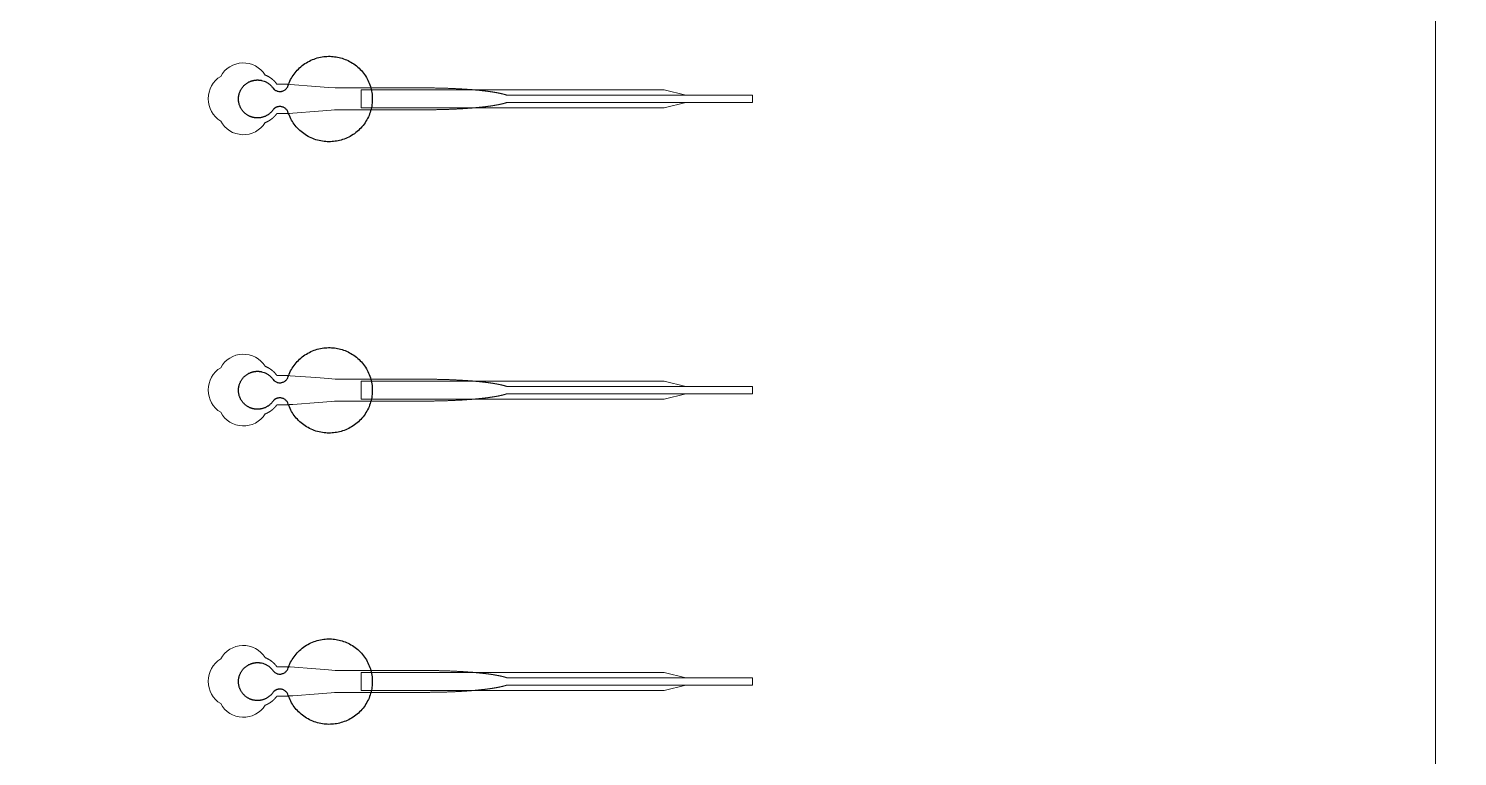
# Model space of a CAD drawing. Header units: inches. Extents: x -52997 to 52003, y -52254 to 52746.
# Drawn here: x 21799 to 31603, y 3478 to 8476 of the extents above; entities that cross this region are included whole.
import ezdxf

# ---------------------------------------------------------------- set-up
doc = ezdxf.new("R2010")
doc.units = ezdxf.units.IN
doc.header["$MEASUREMENT"] = 0
doc.layers.add('1', color=1, linetype='Continuous')
doc.layers.add('2', color=140, linetype='Continuous', lineweight=0)
doc.layers.add('3', color=90, linetype='Continuous', lineweight=0)

msp = doc.modelspace()

# ---------------------------------------------------------------- linework, layer by layer
at = {"layer": '1'}
for points in [[(-16283.4, -47485.7), (0, -47485.7), (16283.4, -47485.7, 5.999107)], [(-16250, -47285.7), (0, -47285.7), (16250, -47285.7, 5.986812)], [(-13685.8, -45485.7), (0, -45485.7), (13685.8, -45485.7, 6.794322)]]:
    msp.add_lwpolyline(points, format="xyb", close=True, dxfattribs=at)
msp.add_circle((-497.2, 245.8), 52500, dxfattribs=at)
for points in [[(23479, 7921.4), (23501.2, 7944.5), (23532.8, 7939.3), (23564.5, 7934.1), (23578.1, 7905.1), (23653.5, 7664.2), (23905.5, 7701.9), (24157.6, 7739.6), (24157.7, 7991.7), (24157.8, 8243.9), (23905.8, 8281.8), (23653.8, 8319.7), (23578.2, 8078.9), (23565, 8050.4), (23534.1, 8044.7), (23503.3, 8038.9), (23480.7, 8060.7), (23429.3, 8144.1), (23334.9, 8118), (23240.5, 8091.9), (23239.3, 7994), (23238.2, 7896), (23331.9, 7867.6), (23425.6, 7839.2), (23479, 7921.4)], [(23479, 5921.4), (23501.2, 5944.5), (23532.8, 5939.3), (23564.5, 5934.1), (23578.1, 5905.1), (23653.5, 5664.2), (23905.5, 5701.9), (24157.6, 5739.6), (24157.7, 5991.7), (24157.8, 6243.9), (23905.8, 6281.8), (23653.8, 6319.7), (23578.2, 6078.9), (23565, 6050.4), (23534.1, 6044.7), (23503.3, 6038.9), (23480.7, 6060.7), (23429.3, 6144.1), (23334.9, 6118), (23240.5, 6091.9), (23239.3, 5994), (23238.2, 5896), (23331.9, 5867.6), (23425.6, 5839.2), (23479, 5921.4)], [(23479, 3921.4), (23501.2, 3944.5), (23532.8, 3939.3), (23564.5, 3934.1), (23578.1, 3905.1), (23653.5, 3664.2), (23905.5, 3701.9), (24157.6, 3739.6), (24157.7, 3991.7), (24157.8, 4243.9), (23905.8, 4281.8), (23653.8, 4319.7), (23578.2, 4078.9), (23565, 4050.4), (23534.1, 4044.7), (23503.3, 4038.9), (23480.7, 4060.7), (23429.3, 4144.1), (23334.9, 4118), (23240.5, 4091.9), (23239.3, 3994), (23238.2, 3896), (23331.9, 3867.6), (23425.6, 3839.2), (23479, 3921.4)]]:
    msp.add_rational_spline(points, [1, 0.884783429184, 1, 0.884783429184, 1, 0.758252289935, 1, 0.758252289935, 1, 0.758252289935, 1, 0.758252289935, 1, 0.888941908896, 1, 0.888941908896, 1, 0.79946124759, 1, 0.79946124759, 1, 0.79946124759, 1, 0.79946124759, 1], degree=2, knots=[0, 0, 0, 0.969535, 0.969535, 1.939069, 1.939069, 3.359405, 3.359405, 4.779741, 4.779741, 6.200078, 6.200078, 7.620414, 7.620414, 8.571947, 8.571947, 9.52348, 9.52348, 10.812277, 10.812277, 12.101074, 12.101074, 13.389871, 13.389871, 14.678668, 14.678668, 14.678668], dxfattribs=at)
at = {"layer": '2'}
for points in [[(-16283.4, -47485.7), (0, -47485.7), (16283.4, -47485.7, 5.999107)], [(-16250, -47285.7), (0, -47285.7), (16250, -47285.7, 5.986812)], [(-13685.8, -45485.7), (0, -45485.7), (13685.8, -45485.7, 6.794322)], [(23421.7, 7829.6), (23422.1, 7829.7), (23422.9, 7830), (23423.8, 7830.3), (23424.6, 7830.7), (23425.5, 7831), (23426.3, 7831.4), (23427.1, 7831.7), (23428, 7832.1), (23428.9, 7832.5), (23429.7, 7832.8), (23430.6, 7833.2), (23431.4, 7833.6), (23432.3, 7834), (23433.1, 7834.4), (23434, 7834.8), (23434.8, 7835.2), (23435.7, 7835.6), (23436.6, 7836.1), (23437.4, 7836.5), (23438.3, 7836.9), (23439.1, 7837.4), (23440, 7837.8), (23440.8, 7838.3), (23441.7, 7838.7), (23442.6, 7839.2), (23443.4, 7839.7), (23444.3, 7840.1), (23445.1, 7840.6), (23446, 7841.1), (23446.8, 7841.6), (23447.7, 7842.1), (23448.5, 7842.6), (23449.4, 7843.1), (23450.2, 7843.6), (23451.1, 7844.2), (23451.9, 7844.7), (23452.8, 7845.2), (23453.6, 7845.8), (23454.5, 7846.3), (23455.3, 7846.9), (23456.2, 7847.4), (23457, 7848), (23457.8, 7848.6), (23458.7, 7849.1), (23459.5, 7849.7), (23460.3, 7850.3), (23461.2, 7850.9), (23462, 7851.5), (23462.8, 7852.1), (23463.6, 7852.7), (23464.4, 7853.3), (23465.3, 7853.9), (23466.1, 7854.5), (23466.9, 7855.2), (23467.7, 7855.8), (23468.5, 7856.4), (23469.3, 7857.1), (23470.1, 7857.7), (23470.9, 7858.3), (23471.6, 7859), (23472.4, 7859.6), (23473.2, 7860.3), (23474, 7861), (23474.8, 7861.6), (23475.5, 7862.3), (23476.3, 7863), (23477.1, 7863.7), (23477.8, 7864.3), (23478.6, 7865), (23479.3, 7865.7), (23480.1, 7866.4), (23480.8, 7867.1), (23481.5, 7867.8), (23482.3, 7868.5), (23483, 7869.2), (23483.7, 7869.9), (23484.4, 7870.7), (23485.1, 7871.4), (23485.8, 7872.1), (23486.5, 7872.8), (23487.2, 7873.6), (23487.9, 7874.3), (23488.6, 7875), (23489.3, 7875.7), (23489.9, 7876.5), (23490.6, 7877.2), (23491.3, 7878), (23491.9, 7878.7), (23492.6, 7879.5), (23493.2, 7880.2), (23493.9, 7881), (23494.5, 7881.7), (23495.1, 7882.5), (23495.8, 7883.2), (23496.4, 7884), (23497, 7884.7), (23497.6, 7885.5), (23498.2, 7886.3), (23498.8, 7887), (23499.4, 7887.8), (23499.9, 7888.6), (23500.5, 7889.3), (23501.1, 7890.1), (23501.6, 7890.9), (23502.2, 7891.6), (23502.7, 7892.4), (23503.3, 7893.2), (23546.9, 7893.2), (23568.7, 7893.2), (23579.6, 7893.2), (23582.3, 7893.2), (23583.6, 7893.2), (23583.7, 7893.2), (23583.7, 7893.2), (23583.7, 7893.2), (23583.7, 7893.2), (23583.7, 7893.2), (23583.8, 7893.2), (23584.2, 7893.2), (23584.8, 7893.3), (23586.2, 7893.4), (23589, 7893.6), (23611.1, 7895.3), (23787.7, 7908.8), (23876, 7915.6), (23898.1, 7917.3), (23909.2, 7918.1), (23909.5, 7918.2), (23909.6, 7918.2), (23909.6, 7918.2), (23909.7, 7918.2), (23909.8, 7918.2), (23910.2, 7918.2), (24170.6, 7918.2), (24176.9, 7918.2), (24189.5, 7918.2), (24290, 7918.2), (24491, 7918.2), (24503.6, 7918.2), (24509.9, 7918.2), (24513, 7918.2), (24514.6, 7918.2), (24515, 7918.2), (24515.2, 7918.2), (24515.3, 7918.2), (24515.3, 7918.2), (24515.3, 7918.2), (24515.4, 7918.2), (24515.9, 7918.2), (24520.5, 7918.2), (24525.1, 7918.2), (24529.7, 7918.2), (24534.4, 7918.2), (24539, 7918.2), (24543.7, 7918.3), (24548.3, 7918.3), (24553, 7918.3), (24557.7, 7918.4), (24562.4, 7918.4), (24567.1, 7918.4), (24571.8, 7918.5), (24576.6, 7918.6), (24581.3, 7918.6), (24586.1, 7918.7), (24590.8, 7918.8), (24595.6, 7918.8), (24600.4, 7918.9), (24605.2, 7919), (24609.9, 7919.1), (24614.7, 7919.2), (24619.5, 7919.3), (24624.4, 7919.4), (24629.2, 7919.5), (24634, 7919.7), (24638.8, 7919.8), (24643.6, 7919.9), (24648.5, 7920), (24653.3, 7920.2), (24658.1, 7920.3), (24662.9, 7920.5), (24667.8, 7920.6), (24672.6, 7920.8), (24677.4, 7921), (24682.3, 7921.1), (24687.1, 7921.3), (24691.9, 7921.5), (24696.8, 7921.7), (24701.6, 7921.9), (24706.4, 7922.1), (24711.2, 7922.3), (24716, 7922.5), (24720.8, 7922.7), (24725.6, 7922.9), (24730.4, 7923.2), (24735.2, 7923.4), (24740, 7923.6), (24744.8, 7923.9), (24749.5, 7924.1), (24754.3, 7924.4), (24759, 7924.6), (24763.7, 7924.9), (24768.5, 7925.2), (24773.2, 7925.4), (24777.9, 7925.7), (24782.5, 7926), (24787.2, 7926.3), (24791.9, 7926.6), (24796.5, 7926.9), (24801.1, 7927.2), (24805.7, 7927.5), (24810.3, 7927.9), (24814.9, 7928.2), (24817.2, 7928.4), (24819.4, 7928.5), (24821.7, 7928.7), (24824, 7928.9), (24826.2, 7929), (24828.5, 7929.2), (24830.7, 7929.4), (24833, 7929.5), (24835.2, 7929.7), (24837.5, 7929.9), (24839.7, 7930.1), (24841.9, 7930.3), (24844.1, 7930.4), (24846.4, 7930.6), (24848.6, 7930.8), (24850.8, 7931), (24853, 7931.2), (24855.2, 7931.4), (24857.4, 7931.5), (24859.5, 7931.7), (24861.7, 7931.9), (24863.9, 7932.1), (24866, 7932.3), (24868.2, 7932.5), (24870.3, 7932.7), (24872.5, 7932.9), (24874.6, 7933.1), (24876.8, 7933.3), (24878.9, 7933.5), (24881, 7933.7), (24883.1, 7933.9), (24885.2, 7934.1), (24887.3, 7934.3), (24889.4, 7934.5), (24891.5, 7934.7), (24893.6, 7934.9), (24895.6, 7935.2), (24897.7, 7935.4), (24899.8, 7935.6), (24901.8, 7935.8), (24903.9, 7936), (24905.9, 7936.2), (24907.9, 7936.5), (24909.9, 7936.7), (24911.9, 7936.9), (24913.9, 7937.1), (24915.9, 7937.3), (24917.9, 7937.6), (24919.9, 7937.8), (24921.9, 7938), (24923.9, 7938.2), (24925.8, 7938.5), (24927.8, 7938.7), (24929.7, 7938.9), (24931.6, 7939.2), (24933.6, 7939.4), (24935.5, 7939.6), (24937.4, 7939.9), (24939.3, 7940.1), (24941.2, 7940.3), (24943.1, 7940.6), (24944.9, 7940.8), (24946.8, 7941.1), (24948.6, 7941.3), (24950.5, 7941.5), (24952.3, 7941.8), (24954.2, 7942), (24956, 7942.3), (24957.8, 7942.5), (24959.6, 7942.8), (24961.4, 7943), (24963.2, 7943.3), (24965, 7943.5), (24966.7, 7943.8), (24968.5, 7944), (24970.2, 7944.3), (24972, 7944.5), (24973.7, 7944.8), (24975.4, 7945), (24977.1, 7945.3), (24978.8, 7945.5), (24980.5, 7945.8), (24982.2, 7946.1), (24983.9, 7946.3), (24985.5, 7946.6), (24987.2, 7946.8), (24988.8, 7947.1), (24990.5, 7947.4), (24992.1, 7947.6), (24993.7, 7947.9), (24995.3, 7948.2), (24996.9, 7948.4), (24998.5, 7948.7), (25000.1, 7949), (25001.6, 7949.2), (25003.2, 7949.5), (25004.7, 7949.8), (25006.3, 7950), (25007.8, 7950.3), (25009.3, 7950.6), (25010.8, 7950.9), (25012.3, 7951.1), (25013.8, 7951.4), (25015.2, 7951.7), (25016.7, 7952), (25018.1, 7952.2), (25019.6, 7952.5), (25021, 7952.8), (25022.4, 7953.1), (25023.8, 7953.4), (25025.2, 7953.6), (25026.6, 7953.9), (25028, 7954.2), (25029.4, 7954.5), (25030.7, 7954.8), (25032.1, 7955.1), (25033.4, 7955.3), (25034.7, 7955.6), (25036, 7955.9), (25037.3, 7956.2), (25038.6, 7956.5), (25039.9, 7956.8), (25041.2, 7957), (25042.4, 7957.3), (25043.7, 7957.6), (25044.9, 7957.9), (25046.1, 7958.2), (25047.4, 7958.5), (25048.6, 7958.8), (25049.7, 7959.1), (25050.9, 7959.4), (25052.1, 7959.7), (25053.3, 7959.9), (25054.4, 7960.2), (25055.5, 7960.5), (25056.7, 7960.8), (25057.8, 7961.1), (25058.9, 7961.4), (25060, 7961.7), (25061.1, 7962), (25062.1, 7962.3), (25063.2, 7962.6), (25064.3, 7962.9), (25065.3, 7963.2), (25066.3, 7963.5), (25067.3, 7963.8), (25068.3, 7964.1), (25069.3, 7964.4), (25070.3, 7964.7), (25071.3, 7965), (25072.3, 7965.3), (25073.2, 7965.6), (25074.1, 7965.9), (25075.1, 7966.2), (25076, 7966.5), (25076.9, 7966.8), (25077.8, 7967.1), (25078.7, 7967.4), (25079.5, 7967.7), (25081, 7968.1), (26766.6, 7968), (26766.6, 8018.2), (25081, 8018.2), (25080.7, 8018.3), (25079.9, 8018.6), (25079, 8018.9), (25078.1, 8019.2), (25077.2, 8019.5), (25076.3, 8019.8), (25075.4, 8020.1), (25074.5, 8020.4), (25073.6, 8020.7), (25072.6, 8021), (25071.6, 8021.3), (25070.7, 8021.6), (25069.7, 8021.9), (25068.7, 8022.2), (25067.7, 8022.5), (25066.7, 8022.8), (25065.6, 8023.1), (25064.6, 8023.4), (25063.6, 8023.7), (25062.5, 8023.9), (25061.4, 8024.2), (25060.3, 8024.5), (25059.3, 8024.8), (25058.1, 8025.1), (25057, 8025.4), (25055.9, 8025.7), (25054.8, 8026), (25053.6, 8026.3), (25052.5, 8026.6), (25051.3, 8026.9), (25050.1, 8027.2), (25048.9, 8027.5), (25047.7, 8027.8), (25046.5, 8028.1), (25045.3, 8028.3), (25044, 8028.6), (25042.8, 8028.9), (25041.5, 8029.2), (25040.3, 8029.5), (25039, 8029.8), (25037.7, 8030.1), (25036.4, 8030.4), (25035.1, 8030.6), (25033.8, 8030.9), (25032.4, 8031.2), (25031.1, 8031.5), (25029.7, 8031.8), (25028.4, 8032.1), (25027, 8032.3), (25025.6, 8032.6), (25024.2, 8032.9), (25022.8, 8033.2), (25021.4, 8033.5), (25019.9, 8033.7), (25018.5, 8034), (25017, 8034.3), (25015.6, 8034.6), (25014.1, 8034.9), (25012.6, 8035.1), (25011.1, 8035.4), (25009.6, 8035.7), (25008.1, 8036), (25006.6, 8036.2), (25005.1, 8036.5), (25003.5, 8036.8), (25002, 8037), (25000.4, 8037.3), (24998.8, 8037.6), (24997.3, 8037.8), (24995.7, 8038.1), (24994.1, 8038.4), (24992.4, 8038.6), (24990.8, 8038.9), (24989.2, 8039.2), (24987.5, 8039.4), (24985.9, 8039.7), (24984.2, 8040), (24982.6, 8040.2), (24980.9, 8040.5), (24979.2, 8040.7), (24977.5, 8041), (24975.8, 8041.3), (24974.1, 8041.5), (24972.3, 8041.8), (24970.6, 8042), (24968.8, 8042.3), (24967.1, 8042.5), (24965.3, 8042.8), (24963.5, 8043), (24961.8, 8043.3), (24960, 8043.5), (24958.2, 8043.8), (24956.4, 8044), (24954.5, 8044.3), (24952.7, 8044.5), (24950.9, 8044.8), (24949, 8045), (24947.2, 8045.2), (24945.3, 8045.5), (24943.4, 8045.7), (24941.6, 8046), (24939.7, 8046.2), (24937.8, 8046.4), (24935.9, 8046.7), (24933.9, 8046.9), (24932, 8047.1), (24930.1, 8047.4), (24928.2, 8047.6), (24926.2, 8047.8), (24924.3, 8048.1), (24922.3, 8048.3), (24920.3, 8048.5), (24918.3, 8048.7), (24916.4, 8049), (24914.4, 8049.2), (24912.4, 8049.4), (24910.4, 8049.6), (24908.3, 8049.8), (24906.3, 8050.1), (24904.3, 8050.3), (24902.2, 8050.5), (24900.2, 8050.7), (24898.1, 8050.9), (24896.1, 8051.1), (24894, 8051.3), (24891.9, 8051.6), (24889.9, 8051.8), (24887.8, 8052), (24885.7, 8052.2), (24883.6, 8052.4), (24881.5, 8052.6), (24879.4, 8052.8), (24877.2, 8053), (24875.1, 8053.2), (24873, 8053.4), (24870.8, 8053.6), (24868.7, 8053.8), (24866.5, 8054), (24864.4, 8054.2), (24862.2, 8054.4), (24860, 8054.6), (24857.9, 8054.7), (24855.7, 8054.9), (24853.5, 8055.1), (24851.3, 8055.3), (24849.1, 8055.5), (24846.9, 8055.7), (24844.7, 8055.9), (24842.5, 8056), (24840.3, 8056.2), (24838, 8056.4), (24835.8, 8056.6), (24833.6, 8056.8), (24831.3, 8056.9), (24829.1, 8057.1), (24826.8, 8057.3), (24824.6, 8057.4), (24822.3, 8057.6), (24820.1, 8057.8), (24817.8, 8057.9), (24813.2, 8058.3), (24808.7, 8058.6), (24804.1, 8058.9), (24799.5, 8059.2), (24794.9, 8059.5), (24790.2, 8059.8), (24785.6, 8060.1), (24780.9, 8060.4), (24776.3, 8060.7), (24771.6, 8061), (24766.9, 8061.3), (24762.2, 8061.5), (24757.5, 8061.8), (24752.7, 8062.1), (24748, 8062.3), (24743.2, 8062.5), (24738.5, 8062.8), (24733.7, 8063), (24729, 8063.3), (24724.2, 8063.5), (24719.4, 8063.7), (24714.6, 8063.9), (24709.8, 8064.1), (24705, 8064.3), (24700.2, 8064.5), (24695.4, 8064.7), (24690.6, 8064.9), (24685.8, 8065.1), (24681, 8065.3), (24676.2, 8065.4), (24671.4, 8065.6), (24666.6, 8065.7), (24661.8, 8065.9), (24657, 8066.1), (24652.2, 8066.2), (24647.4, 8066.3), (24642.6, 8066.5), (24637.8, 8066.6), (24633, 8066.7), (24628.2, 8066.8), (24623.4, 8066.9), (24618.6, 8067.1), (24613.8, 8067.2), (24609.1, 8067.2), (24604.3, 8067.3), (24599.6, 8067.4), (24594.8, 8067.5), (24590.1, 8067.6), (24585.3, 8067.7), (24580.6, 8067.7), (24575.9, 8067.8), (24571.2, 8067.8), (24566.5, 8067.9), (24561.8, 8067.9), (24557.2, 8068), (24552.5, 8068), (24547.9, 8068.1), (24543.2, 8068.1), (24538.6, 8068.1), (24534, 8068.1), (24529.4, 8068.1), (24527.1, 8068.2), (24526.5, 8068.2), (24526.3, 8068.2), (24526.1, 8068.2), (24525.9, 8068.2), (24524.3, 8068.2), (24517.9, 8068.2), (24505.2, 8068.2), (24454.2, 8068.2), (24250.3, 8068.2), (24199.3, 8068.2), (24173.8, 8068.2), (24167.4, 8068.2), (24165.8, 8068.2), (23910.1, 8068.2), (23909.7, 8068.2), (23909.6, 8068.2), (23909.6, 8068.2), (23909.5, 8068.2), (23909.5, 8068.2), (23909.1, 8068.2), (23907.7, 8068.3), (23902.2, 8068.7), (23858.1, 8072.1), (23769.7, 8078.9), (23593.1, 8092.4), (23587.6, 8092.9), (23584.8, 8093.1), (23584.1, 8093.1), (23583.8, 8093.2), (23583.7, 8093.2), (23583.7, 8093.2), (23583.7, 8093.2), (23583.7, 8093.2), (23583.7, 8093.2), (23583.6, 8093.2), (23583.3, 8093.2), (23580.6, 8093.2), (23575.1, 8093.2), (23564.2, 8093.2), (23542.4, 8093.2), (23520.6, 8093.2), (23509.7, 8093.2), (23504.3, 8093.2), (23503.6, 8093.2), (23503.4, 8093.2), (23503.3, 8093.2), (23503.3, 8093.2), (23503.3, 8093.2), (23503.3, 8093.2), (23503.3, 8093.2), (23502.9, 8093.8), (23502.1, 8094.9), (23501.3, 8096), (23500.4, 8097.1), (23499.6, 8098.2), (23498.7, 8099.4), (23497.9, 8100.5), (23497, 8101.6), (23496.1, 8102.7), (23495.2, 8103.8), (23494.3, 8104.9), (23493.4, 8106), (23492.4, 8107.1), (23491.5, 8108.2), (23490.5, 8109.3), (23489.5, 8110.4), (23488.6, 8111.5), (23487.6, 8112.5), (23486.5, 8113.6), (23485.5, 8114.7), (23484.5, 8115.7), (23483.4, 8116.8), (23482.4, 8117.8), (23481.3, 8118.9), (23480.2, 8119.9), (23479.1, 8121), (23478, 8122), (23476.9, 8123), (23475.7, 8124), (23474.6, 8125), (23473.4, 8126), (23472.3, 8127), (23471.1, 8128), (23469.9, 8129), (23468.7, 8129.9), (23467.5, 8130.9), (23466.3, 8131.8), (23465, 8132.8), (23463.8, 8133.7), (23462.5, 8134.6), (23461.3, 8135.5), (23460, 8136.4), (23458.7, 8137.3), (23457.5, 8138.2), (23456.2, 8139), (23454.9, 8139.9), (23453.5, 8140.7), (23452.2, 8141.6), (23450.9, 8142.4), (23449.6, 8143.2), (23448.2, 8144), (23446.9, 8144.8), (23445.5, 8145.6), (23444.1, 8146.4), (23442.8, 8147.1), (23441.4, 8147.9), (23440, 8148.6), (23438.6, 8149.3), (23437.2, 8150), (23435.8, 8150.7), (23434.4, 8151.4), (23433, 8152), (23431.6, 8152.7), (23430.2, 8153.3), (23428.8, 8153.9), (23427.3, 8154.5), (23425.9, 8155.1), (23424.5, 8155.7), (23423, 8156.3), (23421.8, 8156.8, 0.576044), (23117.2, 8147.4, 0.560065), (23117.2, 7840.9, 0.578435)], [(23421.7, 5829.6), (23422.1, 5829.7), (23422.9, 5830), (23423.8, 5830.3), (23424.6, 5830.7), (23425.5, 5831), (23426.3, 5831.4), (23427.1, 5831.7), (23428, 5832.1), (23428.9, 5832.5), (23429.7, 5832.8), (23430.6, 5833.2), (23431.4, 5833.6), (23432.3, 5834), (23433.1, 5834.4), (23434, 5834.8), (23434.8, 5835.2), (23435.7, 5835.6), (23436.6, 5836.1), (23437.4, 5836.5), (23438.3, 5836.9), (23439.1, 5837.4), (23440, 5837.8), (23440.8, 5838.3), (23441.7, 5838.7), (23442.6, 5839.2), (23443.4, 5839.7), (23444.3, 5840.1), (23445.1, 5840.6), (23446, 5841.1), (23446.8, 5841.6), (23447.7, 5842.1), (23448.5, 5842.6), (23449.4, 5843.1), (23450.2, 5843.6), (23451.1, 5844.2), (23451.9, 5844.7), (23452.8, 5845.2), (23453.6, 5845.8), (23454.5, 5846.3), (23455.3, 5846.9), (23456.2, 5847.4), (23457, 5848), (23457.8, 5848.6), (23458.7, 5849.1), (23459.5, 5849.7), (23460.3, 5850.3), (23461.2, 5850.9), (23462, 5851.5), (23462.8, 5852.1), (23463.6, 5852.7), (23464.4, 5853.3), (23465.3, 5853.9), (23466.1, 5854.5), (23466.9, 5855.2), (23467.7, 5855.8), (23468.5, 5856.4), (23469.3, 5857.1), (23470.1, 5857.7), (23470.9, 5858.3), (23471.6, 5859), (23472.4, 5859.6), (23473.2, 5860.3), (23474, 5861), (23474.8, 5861.6), (23475.5, 5862.3), (23476.3, 5863), (23477.1, 5863.7), (23477.8, 5864.3), (23478.6, 5865), (23479.3, 5865.7), (23480.1, 5866.4), (23480.8, 5867.1), (23481.5, 5867.8), (23482.3, 5868.5), (23483, 5869.2), (23483.7, 5869.9), (23484.4, 5870.7), (23485.1, 5871.4), (23485.8, 5872.1), (23486.5, 5872.8), (23487.2, 5873.6), (23487.9, 5874.3), (23488.6, 5875), (23489.3, 5875.7), (23489.9, 5876.5), (23490.6, 5877.2), (23491.3, 5878), (23491.9, 5878.7), (23492.6, 5879.5), (23493.2, 5880.2), (23493.9, 5881), (23494.5, 5881.7), (23495.1, 5882.5), (23495.8, 5883.2), (23496.4, 5884), (23497, 5884.7), (23497.6, 5885.5), (23498.2, 5886.3), (23498.8, 5887), (23499.4, 5887.8), (23499.9, 5888.6), (23500.5, 5889.3), (23501.1, 5890.1), (23501.6, 5890.9), (23502.2, 5891.6), (23502.7, 5892.4), (23503.3, 5893.2), (23546.9, 5893.2), (23568.7, 5893.2), (23579.6, 5893.2), (23582.3, 5893.2), (23583.6, 5893.2), (23583.7, 5893.2), (23583.7, 5893.2), (23583.7, 5893.2), (23583.7, 5893.2), (23583.7, 5893.2), (23583.8, 5893.2), (23584.2, 5893.2), (23584.8, 5893.3), (23586.2, 5893.4), (23589, 5893.6), (23611.1, 5895.3), (23787.7, 5908.8), (23876, 5915.6), (23898.1, 5917.3), (23909.2, 5918.1), (23909.5, 5918.2), (23909.6, 5918.2), (23909.6, 5918.2), (23909.7, 5918.2), (23909.8, 5918.2), (23910.2, 5918.2), (24170.6, 5918.2), (24176.9, 5918.2), (24189.5, 5918.2), (24290, 5918.2), (24491, 5918.2), (24503.6, 5918.2), (24509.9, 5918.2), (24513, 5918.2), (24514.6, 5918.2), (24515, 5918.2), (24515.2, 5918.2), (24515.3, 5918.2), (24515.3, 5918.2), (24515.3, 5918.2), (24515.4, 5918.2), (24515.9, 5918.2), (24520.5, 5918.2), (24525.1, 5918.2), (24529.7, 5918.2), (24534.4, 5918.2), (24539, 5918.2), (24543.7, 5918.3), (24548.3, 5918.3), (24553, 5918.3), (24557.7, 5918.4), (24562.4, 5918.4), (24567.1, 5918.4), (24571.8, 5918.5), (24576.6, 5918.6), (24581.3, 5918.6), (24586.1, 5918.7), (24590.8, 5918.8), (24595.6, 5918.8), (24600.4, 5918.9), (24605.2, 5919), (24609.9, 5919.1), (24614.7, 5919.2), (24619.5, 5919.3), (24624.4, 5919.4), (24629.2, 5919.5), (24634, 5919.7), (24638.8, 5919.8), (24643.6, 5919.9), (24648.5, 5920), (24653.3, 5920.2), (24658.1, 5920.3), (24662.9, 5920.5), (24667.8, 5920.6), (24672.6, 5920.8), (24677.4, 5921), (24682.3, 5921.1), (24687.1, 5921.3), (24691.9, 5921.5), (24696.8, 5921.7), (24701.6, 5921.9), (24706.4, 5922.1), (24711.2, 5922.3), (24716, 5922.5), (24720.8, 5922.7), (24725.6, 5922.9), (24730.4, 5923.2), (24735.2, 5923.4), (24740, 5923.6), (24744.8, 5923.9), (24749.5, 5924.1), (24754.3, 5924.4), (24759, 5924.6), (24763.7, 5924.9), (24768.5, 5925.2), (24773.2, 5925.4), (24777.9, 5925.7), (24782.5, 5926), (24787.2, 5926.3), (24791.9, 5926.6), (24796.5, 5926.9), (24801.1, 5927.2), (24805.7, 5927.5), (24810.3, 5927.9), (24814.9, 5928.2), (24817.2, 5928.4), (24819.4, 5928.5), (24821.7, 5928.7), (24824, 5928.9), (24826.2, 5929), (24828.5, 5929.2), (24830.7, 5929.4), (24833, 5929.5), (24835.2, 5929.7), (24837.5, 5929.9), (24839.7, 5930.1), (24841.9, 5930.3), (24844.1, 5930.4), (24846.4, 5930.6), (24848.6, 5930.8), (24850.8, 5931), (24853, 5931.2), (24855.2, 5931.4), (24857.4, 5931.5), (24859.5, 5931.7), (24861.7, 5931.9), (24863.9, 5932.1), (24866, 5932.3), (24868.2, 5932.5), (24870.3, 5932.7), (24872.5, 5932.9), (24874.6, 5933.1), (24876.8, 5933.3), (24878.9, 5933.5), (24881, 5933.7), (24883.1, 5933.9), (24885.2, 5934.1), (24887.3, 5934.3), (24889.4, 5934.5), (24891.5, 5934.7), (24893.6, 5934.9), (24895.6, 5935.2), (24897.7, 5935.4), (24899.8, 5935.6), (24901.8, 5935.8), (24903.9, 5936), (24905.9, 5936.2), (24907.9, 5936.5), (24909.9, 5936.7), (24911.9, 5936.9), (24913.9, 5937.1), (24915.9, 5937.3), (24917.9, 5937.6), (24919.9, 5937.8), (24921.9, 5938), (24923.9, 5938.2), (24925.8, 5938.5), (24927.8, 5938.7), (24929.7, 5938.9), (24931.6, 5939.2), (24933.6, 5939.4), (24935.5, 5939.6), (24937.4, 5939.9), (24939.3, 5940.1), (24941.2, 5940.3), (24943.1, 5940.6), (24944.9, 5940.8), (24946.8, 5941.1), (24948.6, 5941.3), (24950.5, 5941.5), (24952.3, 5941.8), (24954.2, 5942), (24956, 5942.3), (24957.8, 5942.5), (24959.6, 5942.8), (24961.4, 5943), (24963.2, 5943.3), (24965, 5943.5), (24966.7, 5943.8), (24968.5, 5944), (24970.2, 5944.3), (24972, 5944.5), (24973.7, 5944.8), (24975.4, 5945), (24977.1, 5945.3), (24978.8, 5945.5), (24980.5, 5945.8), (24982.2, 5946.1), (24983.9, 5946.3), (24985.5, 5946.6), (24987.2, 5946.8), (24988.8, 5947.1), (24990.5, 5947.4), (24992.1, 5947.6), (24993.7, 5947.9), (24995.3, 5948.2), (24996.9, 5948.4), (24998.5, 5948.7), (25000.1, 5949), (25001.6, 5949.2), (25003.2, 5949.5), (25004.7, 5949.8), (25006.3, 5950), (25007.8, 5950.3), (25009.3, 5950.6), (25010.8, 5950.9), (25012.3, 5951.1), (25013.8, 5951.4), (25015.2, 5951.7), (25016.7, 5952), (25018.1, 5952.2), (25019.6, 5952.5), (25021, 5952.8), (25022.4, 5953.1), (25023.8, 5953.4), (25025.2, 5953.6), (25026.6, 5953.9), (25028, 5954.2), (25029.4, 5954.5), (25030.7, 5954.8), (25032.1, 5955.1), (25033.4, 5955.3), (25034.7, 5955.6), (25036, 5955.9), (25037.3, 5956.2), (25038.6, 5956.5), (25039.9, 5956.8), (25041.2, 5957), (25042.4, 5957.3), (25043.7, 5957.6), (25044.9, 5957.9), (25046.1, 5958.2), (25047.4, 5958.5), (25048.6, 5958.8), (25049.7, 5959.1), (25050.9, 5959.4), (25052.1, 5959.7), (25053.3, 5959.9), (25054.4, 5960.2), (25055.5, 5960.5), (25056.7, 5960.8), (25057.8, 5961.1), (25058.9, 5961.4), (25060, 5961.7), (25061.1, 5962), (25062.1, 5962.3), (25063.2, 5962.6), (25064.3, 5962.9), (25065.3, 5963.2), (25066.3, 5963.5), (25067.3, 5963.8), (25068.3, 5964.1), (25069.3, 5964.4), (25070.3, 5964.7), (25071.3, 5965), (25072.3, 5965.3), (25073.2, 5965.6), (25074.1, 5965.9), (25075.1, 5966.2), (25076, 5966.5), (25076.9, 5966.8), (25077.8, 5967.1), (25078.7, 5967.4), (25079.5, 5967.7), (25081, 5968.1), (26766.6, 5968), (26766.6, 6018.2), (25081, 6018.2), (25080.7, 6018.3), (25079.9, 6018.6), (25079, 6018.9), (25078.1, 6019.2), (25077.2, 6019.5), (25076.3, 6019.8), (25075.4, 6020.1), (25074.5, 6020.4), (25073.6, 6020.7), (25072.6, 6021), (25071.6, 6021.3), (25070.7, 6021.6), (25069.7, 6021.9), (25068.7, 6022.2), (25067.7, 6022.5), (25066.7, 6022.8), (25065.6, 6023.1), (25064.6, 6023.4), (25063.6, 6023.7), (25062.5, 6023.9), (25061.4, 6024.2), (25060.3, 6024.5), (25059.3, 6024.8), (25058.1, 6025.1), (25057, 6025.4), (25055.9, 6025.7), (25054.8, 6026), (25053.6, 6026.3), (25052.5, 6026.6), (25051.3, 6026.9), (25050.1, 6027.2), (25048.9, 6027.5), (25047.7, 6027.8), (25046.5, 6028.1), (25045.3, 6028.3), (25044, 6028.6), (25042.8, 6028.9), (25041.5, 6029.2), (25040.3, 6029.5), (25039, 6029.8), (25037.7, 6030.1), (25036.4, 6030.4), (25035.1, 6030.6), (25033.8, 6030.9), (25032.4, 6031.2), (25031.1, 6031.5), (25029.7, 6031.8), (25028.4, 6032.1), (25027, 6032.3), (25025.6, 6032.6), (25024.2, 6032.9), (25022.8, 6033.2), (25021.4, 6033.5), (25019.9, 6033.7), (25018.5, 6034), (25017, 6034.3), (25015.6, 6034.6), (25014.1, 6034.9), (25012.6, 6035.1), (25011.1, 6035.4), (25009.6, 6035.7), (25008.1, 6036), (25006.6, 6036.2), (25005.1, 6036.5), (25003.5, 6036.8), (25002, 6037), (25000.4, 6037.3), (24998.8, 6037.6), (24997.3, 6037.8), (24995.7, 6038.1), (24994.1, 6038.4), (24992.4, 6038.6), (24990.8, 6038.9), (24989.2, 6039.2), (24987.5, 6039.4), (24985.9, 6039.7), (24984.2, 6040), (24982.6, 6040.2), (24980.9, 6040.5), (24979.2, 6040.7), (24977.5, 6041), (24975.8, 6041.3), (24974.1, 6041.5), (24972.3, 6041.8), (24970.6, 6042), (24968.8, 6042.3), (24967.1, 6042.5), (24965.3, 6042.8), (24963.5, 6043), (24961.8, 6043.3), (24960, 6043.5), (24958.2, 6043.8), (24956.4, 6044), (24954.5, 6044.3), (24952.7, 6044.5), (24950.9, 6044.8), (24949, 6045), (24947.2, 6045.2), (24945.3, 6045.5), (24943.4, 6045.7), (24941.6, 6046), (24939.7, 6046.2), (24937.8, 6046.4), (24935.9, 6046.7), (24933.9, 6046.9), (24932, 6047.1), (24930.1, 6047.4), (24928.2, 6047.6), (24926.2, 6047.8), (24924.3, 6048.1), (24922.3, 6048.3), (24920.3, 6048.5), (24918.3, 6048.7), (24916.4, 6049), (24914.4, 6049.2), (24912.4, 6049.4), (24910.4, 6049.6), (24908.3, 6049.8), (24906.3, 6050.1), (24904.3, 6050.3), (24902.2, 6050.5), (24900.2, 6050.7), (24898.1, 6050.9), (24896.1, 6051.1), (24894, 6051.3), (24891.9, 6051.6), (24889.9, 6051.8), (24887.8, 6052), (24885.7, 6052.2), (24883.6, 6052.4), (24881.5, 6052.6), (24879.4, 6052.8), (24877.2, 6053), (24875.1, 6053.2), (24873, 6053.4), (24870.8, 6053.6), (24868.7, 6053.8), (24866.5, 6054), (24864.4, 6054.2), (24862.2, 6054.4), (24860, 6054.6), (24857.9, 6054.7), (24855.7, 6054.9), (24853.5, 6055.1), (24851.3, 6055.3), (24849.1, 6055.5), (24846.9, 6055.7), (24844.7, 6055.9), (24842.5, 6056), (24840.3, 6056.2), (24838, 6056.4), (24835.8, 6056.6), (24833.6, 6056.8), (24831.3, 6056.9), (24829.1, 6057.1), (24826.8, 6057.3), (24824.6, 6057.4), (24822.3, 6057.6), (24820.1, 6057.8), (24817.8, 6057.9), (24813.2, 6058.3), (24808.7, 6058.6), (24804.1, 6058.9), (24799.5, 6059.2), (24794.9, 6059.5), (24790.2, 6059.8), (24785.6, 6060.1), (24780.9, 6060.4), (24776.3, 6060.7), (24771.6, 6061), (24766.9, 6061.3), (24762.2, 6061.5), (24757.5, 6061.8), (24752.7, 6062.1), (24748, 6062.3), (24743.2, 6062.5), (24738.5, 6062.8), (24733.7, 6063), (24729, 6063.3), (24724.2, 6063.5), (24719.4, 6063.7), (24714.6, 6063.9), (24709.8, 6064.1), (24705, 6064.3), (24700.2, 6064.5), (24695.4, 6064.7), (24690.6, 6064.9), (24685.8, 6065.1), (24681, 6065.3), (24676.2, 6065.4), (24671.4, 6065.6), (24666.6, 6065.7), (24661.8, 6065.9), (24657, 6066.1), (24652.2, 6066.2), (24647.4, 6066.3), (24642.6, 6066.5), (24637.8, 6066.6), (24633, 6066.7), (24628.2, 6066.8), (24623.4, 6066.9), (24618.6, 6067.1), (24613.8, 6067.2), (24609.1, 6067.2), (24604.3, 6067.3), (24599.6, 6067.4), (24594.8, 6067.5), (24590.1, 6067.6), (24585.3, 6067.7), (24580.6, 6067.7), (24575.9, 6067.8), (24571.2, 6067.8), (24566.5, 6067.9), (24561.8, 6067.9), (24557.2, 6068), (24552.5, 6068), (24547.9, 6068.1), (24543.2, 6068.1), (24538.6, 6068.1), (24534, 6068.1), (24529.4, 6068.1), (24527.1, 6068.2), (24526.5, 6068.2), (24526.3, 6068.2), (24526.1, 6068.2), (24525.9, 6068.2), (24524.3, 6068.2), (24517.9, 6068.2), (24505.2, 6068.2), (24454.2, 6068.2), (24250.3, 6068.2), (24199.3, 6068.2), (24173.8, 6068.2), (24167.4, 6068.2), (24165.8, 6068.2), (23910.1, 6068.2), (23909.7, 6068.2), (23909.6, 6068.2), (23909.6, 6068.2), (23909.5, 6068.2), (23909.5, 6068.2), (23909.1, 6068.2), (23907.7, 6068.3), (23902.2, 6068.7), (23858.1, 6072.1), (23769.7, 6078.9), (23593.1, 6092.4), (23587.6, 6092.9), (23584.8, 6093.1), (23584.1, 6093.1), (23583.8, 6093.2), (23583.7, 6093.2), (23583.7, 6093.2), (23583.7, 6093.2), (23583.7, 6093.2), (23583.7, 6093.2), (23583.6, 6093.2), (23583.3, 6093.2), (23580.6, 6093.2), (23575.1, 6093.2), (23564.2, 6093.2), (23542.4, 6093.2), (23520.6, 6093.2), (23509.7, 6093.2), (23504.3, 6093.2), (23503.6, 6093.2), (23503.4, 6093.2), (23503.3, 6093.2), (23503.3, 6093.2), (23503.3, 6093.2), (23503.3, 6093.2), (23503.3, 6093.2), (23502.9, 6093.8), (23502.1, 6094.9), (23501.3, 6096), (23500.4, 6097.1), (23499.6, 6098.2), (23498.7, 6099.4), (23497.9, 6100.5), (23497, 6101.6), (23496.1, 6102.7), (23495.2, 6103.8), (23494.3, 6104.9), (23493.4, 6106), (23492.4, 6107.1), (23491.5, 6108.2), (23490.5, 6109.3), (23489.5, 6110.4), (23488.6, 6111.5), (23487.6, 6112.5), (23486.5, 6113.6), (23485.5, 6114.7), (23484.5, 6115.7), (23483.4, 6116.8), (23482.4, 6117.8), (23481.3, 6118.9), (23480.2, 6119.9), (23479.1, 6121), (23478, 6122), (23476.9, 6123), (23475.7, 6124), (23474.6, 6125), (23473.4, 6126), (23472.3, 6127), (23471.1, 6128), (23469.9, 6129), (23468.7, 6129.9), (23467.5, 6130.9), (23466.3, 6131.8), (23465, 6132.8), (23463.8, 6133.7), (23462.5, 6134.6), (23461.3, 6135.5), (23460, 6136.4), (23458.7, 6137.3), (23457.5, 6138.2), (23456.2, 6139), (23454.9, 6139.9), (23453.5, 6140.7), (23452.2, 6141.6), (23450.9, 6142.4), (23449.6, 6143.2), (23448.2, 6144), (23446.9, 6144.8), (23445.5, 6145.6), (23444.1, 6146.4), (23442.8, 6147.1), (23441.4, 6147.9), (23440, 6148.6), (23438.6, 6149.3), (23437.2, 6150), (23435.8, 6150.7), (23434.4, 6151.4), (23433, 6152), (23431.6, 6152.7), (23430.2, 6153.3), (23428.8, 6153.9), (23427.3, 6154.5), (23425.9, 6155.1), (23424.5, 6155.7), (23423, 6156.3), (23421.8, 6156.8, 0.576044), (23117.2, 6147.4, 0.560065), (23117.2, 5840.9, 0.578435)], [(23421.7, 3829.6), (23422.1, 3829.7), (23422.9, 3830), (23423.8, 3830.3), (23424.6, 3830.7), (23425.5, 3831), (23426.3, 3831.4), (23427.1, 3831.7), (23428, 3832.1), (23428.9, 3832.5), (23429.7, 3832.8), (23430.6, 3833.2), (23431.4, 3833.6), (23432.3, 3834), (23433.1, 3834.4), (23434, 3834.8), (23434.8, 3835.2), (23435.7, 3835.6), (23436.6, 3836.1), (23437.4, 3836.5), (23438.3, 3836.9), (23439.1, 3837.4), (23440, 3837.8), (23440.8, 3838.3), (23441.7, 3838.7), (23442.6, 3839.2), (23443.4, 3839.7), (23444.3, 3840.1), (23445.1, 3840.6), (23446, 3841.1), (23446.8, 3841.6), (23447.7, 3842.1), (23448.5, 3842.6), (23449.4, 3843.1), (23450.2, 3843.6), (23451.1, 3844.2), (23451.9, 3844.7), (23452.8, 3845.2), (23453.6, 3845.8), (23454.5, 3846.3), (23455.3, 3846.9), (23456.2, 3847.4), (23457, 3848), (23457.8, 3848.6), (23458.7, 3849.1), (23459.5, 3849.7), (23460.3, 3850.3), (23461.2, 3850.9), (23462, 3851.5), (23462.8, 3852.1), (23463.6, 3852.7), (23464.4, 3853.3), (23465.3, 3853.9), (23466.1, 3854.5), (23466.9, 3855.2), (23467.7, 3855.8), (23468.5, 3856.4), (23469.3, 3857.1), (23470.1, 3857.7), (23470.9, 3858.3), (23471.6, 3859), (23472.4, 3859.6), (23473.2, 3860.3), (23474, 3861), (23474.8, 3861.6), (23475.5, 3862.3), (23476.3, 3863), (23477.1, 3863.7), (23477.8, 3864.3), (23478.6, 3865), (23479.3, 3865.7), (23480.1, 3866.4), (23480.8, 3867.1), (23481.5, 3867.8), (23482.3, 3868.5), (23483, 3869.2), (23483.7, 3869.9), (23484.4, 3870.7), (23485.1, 3871.4), (23485.8, 3872.1), (23486.5, 3872.8), (23487.2, 3873.6), (23487.9, 3874.3), (23488.6, 3875), (23489.3, 3875.7), (23489.9, 3876.5), (23490.6, 3877.2), (23491.3, 3878), (23491.9, 3878.7), (23492.6, 3879.5), (23493.2, 3880.2), (23493.9, 3881), (23494.5, 3881.7), (23495.1, 3882.5), (23495.8, 3883.2), (23496.4, 3884), (23497, 3884.7), (23497.6, 3885.5), (23498.2, 3886.3), (23498.8, 3887), (23499.4, 3887.8), (23499.9, 3888.6), (23500.5, 3889.3), (23501.1, 3890.1), (23501.6, 3890.9), (23502.2, 3891.6), (23502.7, 3892.4), (23503.3, 3893.2), (23546.9, 3893.2), (23568.7, 3893.2), (23579.6, 3893.2), (23582.3, 3893.2), (23583.6, 3893.2), (23583.7, 3893.2), (23583.7, 3893.2), (23583.7, 3893.2), (23583.7, 3893.2), (23583.7, 3893.2), (23583.8, 3893.2), (23584.2, 3893.2), (23584.8, 3893.3), (23586.2, 3893.4), (23589, 3893.6), (23611.1, 3895.3), (23787.7, 3908.8), (23876, 3915.6), (23898.1, 3917.3), (23909.2, 3918.1), (23909.5, 3918.2), (23909.6, 3918.2), (23909.6, 3918.2), (23909.7, 3918.2), (23909.8, 3918.2), (23910.2, 3918.2), (24170.6, 3918.2), (24176.9, 3918.2), (24189.5, 3918.2), (24290, 3918.2), (24491, 3918.2), (24503.6, 3918.2), (24509.9, 3918.2), (24513, 3918.2), (24514.6, 3918.2), (24515, 3918.2), (24515.2, 3918.2), (24515.3, 3918.2), (24515.3, 3918.2), (24515.3, 3918.2), (24515.4, 3918.2), (24515.9, 3918.2), (24520.5, 3918.2), (24525.1, 3918.2), (24529.7, 3918.2), (24534.4, 3918.2), (24539, 3918.2), (24543.7, 3918.3), (24548.3, 3918.3), (24553, 3918.3), (24557.7, 3918.4), (24562.4, 3918.4), (24567.1, 3918.4), (24571.8, 3918.5), (24576.6, 3918.6), (24581.3, 3918.6), (24586.1, 3918.7), (24590.8, 3918.8), (24595.6, 3918.8), (24600.4, 3918.9), (24605.2, 3919), (24609.9, 3919.1), (24614.7, 3919.2), (24619.5, 3919.3), (24624.4, 3919.4), (24629.2, 3919.5), (24634, 3919.7), (24638.8, 3919.8), (24643.6, 3919.9), (24648.5, 3920), (24653.3, 3920.2), (24658.1, 3920.3), (24662.9, 3920.5), (24667.8, 3920.6), (24672.6, 3920.8), (24677.4, 3921), (24682.3, 3921.1), (24687.1, 3921.3), (24691.9, 3921.5), (24696.8, 3921.7), (24701.6, 3921.9), (24706.4, 3922.1), (24711.2, 3922.3), (24716, 3922.5), (24720.8, 3922.7), (24725.6, 3922.9), (24730.4, 3923.2), (24735.2, 3923.4), (24740, 3923.6), (24744.8, 3923.9), (24749.5, 3924.1), (24754.3, 3924.4), (24759, 3924.6), (24763.7, 3924.9), (24768.5, 3925.2), (24773.2, 3925.4), (24777.9, 3925.7), (24782.5, 3926), (24787.2, 3926.3), (24791.9, 3926.6), (24796.5, 3926.9), (24801.1, 3927.2), (24805.7, 3927.5), (24810.3, 3927.9), (24814.9, 3928.2), (24817.2, 3928.4), (24819.4, 3928.5), (24821.7, 3928.7), (24824, 3928.9), (24826.2, 3929), (24828.5, 3929.2), (24830.7, 3929.4), (24833, 3929.5), (24835.2, 3929.7), (24837.5, 3929.9), (24839.7, 3930.1), (24841.9, 3930.3), (24844.1, 3930.4), (24846.4, 3930.6), (24848.6, 3930.8), (24850.8, 3931), (24853, 3931.2), (24855.2, 3931.4), (24857.4, 3931.5), (24859.5, 3931.7), (24861.7, 3931.9), (24863.9, 3932.1), (24866, 3932.3), (24868.2, 3932.5), (24870.3, 3932.7), (24872.5, 3932.9), (24874.6, 3933.1), (24876.8, 3933.3), (24878.9, 3933.5), (24881, 3933.7), (24883.1, 3933.9), (24885.2, 3934.1), (24887.3, 3934.3), (24889.4, 3934.5), (24891.5, 3934.7), (24893.6, 3934.9), (24895.6, 3935.2), (24897.7, 3935.4), (24899.8, 3935.6), (24901.8, 3935.8), (24903.9, 3936), (24905.9, 3936.2), (24907.9, 3936.5), (24909.9, 3936.7), (24911.9, 3936.9), (24913.9, 3937.1), (24915.9, 3937.3), (24917.9, 3937.6), (24919.9, 3937.8), (24921.9, 3938), (24923.9, 3938.2), (24925.8, 3938.5), (24927.8, 3938.7), (24929.7, 3938.9), (24931.6, 3939.2), (24933.6, 3939.4), (24935.5, 3939.6), (24937.4, 3939.9), (24939.3, 3940.1), (24941.2, 3940.3), (24943.1, 3940.6), (24944.9, 3940.8), (24946.8, 3941.1), (24948.6, 3941.3), (24950.5, 3941.5), (24952.3, 3941.8), (24954.2, 3942), (24956, 3942.3), (24957.8, 3942.5), (24959.6, 3942.8), (24961.4, 3943), (24963.2, 3943.3), (24965, 3943.5), (24966.7, 3943.8), (24968.5, 3944), (24970.2, 3944.3), (24972, 3944.5), (24973.7, 3944.8), (24975.4, 3945), (24977.1, 3945.3), (24978.8, 3945.5), (24980.5, 3945.8), (24982.2, 3946.1), (24983.9, 3946.3), (24985.5, 3946.6), (24987.2, 3946.8), (24988.8, 3947.1), (24990.5, 3947.4), (24992.1, 3947.6), (24993.7, 3947.9), (24995.3, 3948.2), (24996.9, 3948.4), (24998.5, 3948.7), (25000.1, 3949), (25001.6, 3949.2), (25003.2, 3949.5), (25004.7, 3949.8), (25006.3, 3950), (25007.8, 3950.3), (25009.3, 3950.6), (25010.8, 3950.9), (25012.3, 3951.1), (25013.8, 3951.4), (25015.2, 3951.7), (25016.7, 3952), (25018.1, 3952.2), (25019.6, 3952.5), (25021, 3952.8), (25022.4, 3953.1), (25023.8, 3953.4), (25025.2, 3953.6), (25026.6, 3953.9), (25028, 3954.2), (25029.4, 3954.5), (25030.7, 3954.8), (25032.1, 3955.1), (25033.4, 3955.3), (25034.7, 3955.6), (25036, 3955.9), (25037.3, 3956.2), (25038.6, 3956.5), (25039.9, 3956.8), (25041.2, 3957), (25042.4, 3957.3), (25043.7, 3957.6), (25044.9, 3957.9), (25046.1, 3958.2), (25047.4, 3958.5), (25048.6, 3958.8), (25049.7, 3959.1), (25050.9, 3959.4), (25052.1, 3959.7), (25053.3, 3959.9), (25054.4, 3960.2), (25055.5, 3960.5), (25056.7, 3960.8), (25057.8, 3961.1), (25058.9, 3961.4), (25060, 3961.7), (25061.1, 3962), (25062.1, 3962.3), (25063.2, 3962.6), (25064.3, 3962.9), (25065.3, 3963.2), (25066.3, 3963.5), (25067.3, 3963.8), (25068.3, 3964.1), (25069.3, 3964.4), (25070.3, 3964.7), (25071.3, 3965), (25072.3, 3965.3), (25073.2, 3965.6), (25074.1, 3965.9), (25075.1, 3966.2), (25076, 3966.5), (25076.9, 3966.8), (25077.8, 3967.1), (25078.7, 3967.4), (25079.5, 3967.7), (25081, 3968.1), (26766.6, 3968), (26766.6, 4018.2), (25081, 4018.2), (25080.7, 4018.3), (25079.9, 4018.6), (25079, 4018.9), (25078.1, 4019.2), (25077.2, 4019.5), (25076.3, 4019.8), (25075.4, 4020.1), (25074.5, 4020.4), (25073.6, 4020.7), (25072.6, 4021), (25071.6, 4021.3), (25070.7, 4021.6), (25069.7, 4021.9), (25068.7, 4022.2), (25067.7, 4022.5), (25066.7, 4022.8), (25065.6, 4023.1), (25064.6, 4023.4), (25063.6, 4023.7), (25062.5, 4023.9), (25061.4, 4024.2), (25060.3, 4024.5), (25059.3, 4024.8), (25058.1, 4025.1), (25057, 4025.4), (25055.9, 4025.7), (25054.8, 4026), (25053.6, 4026.3), (25052.5, 4026.6), (25051.3, 4026.9), (25050.1, 4027.2), (25048.9, 4027.5), (25047.7, 4027.8), (25046.5, 4028.1), (25045.3, 4028.3), (25044, 4028.6), (25042.8, 4028.9), (25041.5, 4029.2), (25040.3, 4029.5), (25039, 4029.8), (25037.7, 4030.1), (25036.4, 4030.4), (25035.1, 4030.6), (25033.8, 4030.9), (25032.4, 4031.2), (25031.1, 4031.5), (25029.7, 4031.8), (25028.4, 4032.1), (25027, 4032.3), (25025.6, 4032.6), (25024.2, 4032.9), (25022.8, 4033.2), (25021.4, 4033.5), (25019.9, 4033.7), (25018.5, 4034), (25017, 4034.3), (25015.6, 4034.6), (25014.1, 4034.9), (25012.6, 4035.1), (25011.1, 4035.4), (25009.6, 4035.7), (25008.1, 4036), (25006.6, 4036.2), (25005.1, 4036.5), (25003.5, 4036.8), (25002, 4037), (25000.4, 4037.3), (24998.8, 4037.6), (24997.3, 4037.8), (24995.7, 4038.1), (24994.1, 4038.4), (24992.4, 4038.6), (24990.8, 4038.9), (24989.2, 4039.2), (24987.5, 4039.4), (24985.9, 4039.7), (24984.2, 4040), (24982.6, 4040.2), (24980.9, 4040.5), (24979.2, 4040.7), (24977.5, 4041), (24975.8, 4041.3), (24974.1, 4041.5), (24972.3, 4041.8), (24970.6, 4042), (24968.8, 4042.3), (24967.1, 4042.5), (24965.3, 4042.8), (24963.5, 4043), (24961.8, 4043.3), (24960, 4043.5), (24958.2, 4043.8), (24956.4, 4044), (24954.5, 4044.3), (24952.7, 4044.5), (24950.9, 4044.8), (24949, 4045), (24947.2, 4045.2), (24945.3, 4045.5), (24943.4, 4045.7), (24941.6, 4046), (24939.7, 4046.2), (24937.8, 4046.4), (24935.9, 4046.7), (24933.9, 4046.9), (24932, 4047.1), (24930.1, 4047.4), (24928.2, 4047.6), (24926.2, 4047.8), (24924.3, 4048.1), (24922.3, 4048.3), (24920.3, 4048.5), (24918.3, 4048.7), (24916.4, 4049), (24914.4, 4049.2), (24912.4, 4049.4), (24910.4, 4049.6), (24908.3, 4049.8), (24906.3, 4050.1), (24904.3, 4050.3), (24902.2, 4050.5), (24900.2, 4050.7), (24898.1, 4050.9), (24896.1, 4051.1), (24894, 4051.3), (24891.9, 4051.6), (24889.9, 4051.8), (24887.8, 4052), (24885.7, 4052.2), (24883.6, 4052.4), (24881.5, 4052.6), (24879.4, 4052.8), (24877.2, 4053), (24875.1, 4053.2), (24873, 4053.4), (24870.8, 4053.6), (24868.7, 4053.8), (24866.5, 4054), (24864.4, 4054.2), (24862.2, 4054.4), (24860, 4054.6), (24857.9, 4054.7), (24855.7, 4054.9), (24853.5, 4055.1), (24851.3, 4055.3), (24849.1, 4055.5), (24846.9, 4055.7), (24844.7, 4055.9), (24842.5, 4056), (24840.3, 4056.2), (24838, 4056.4), (24835.8, 4056.6), (24833.6, 4056.8), (24831.3, 4056.9), (24829.1, 4057.1), (24826.8, 4057.3), (24824.6, 4057.4), (24822.3, 4057.6), (24820.1, 4057.8), (24817.8, 4057.9), (24813.2, 4058.3), (24808.7, 4058.6), (24804.1, 4058.9), (24799.5, 4059.2), (24794.9, 4059.5), (24790.2, 4059.8), (24785.6, 4060.1), (24780.9, 4060.4), (24776.3, 4060.7), (24771.6, 4061), (24766.9, 4061.3), (24762.2, 4061.5), (24757.5, 4061.8), (24752.7, 4062.1), (24748, 4062.3), (24743.2, 4062.5), (24738.5, 4062.8), (24733.7, 4063), (24729, 4063.3), (24724.2, 4063.5), (24719.4, 4063.7), (24714.6, 4063.9), (24709.8, 4064.1), (24705, 4064.3), (24700.2, 4064.5), (24695.4, 4064.7), (24690.6, 4064.9), (24685.8, 4065.1), (24681, 4065.3), (24676.2, 4065.4), (24671.4, 4065.6), (24666.6, 4065.7), (24661.8, 4065.9), (24657, 4066.1), (24652.2, 4066.2), (24647.4, 4066.3), (24642.6, 4066.5), (24637.8, 4066.6), (24633, 4066.7), (24628.2, 4066.8), (24623.4, 4066.9), (24618.6, 4067.1), (24613.8, 4067.2), (24609.1, 4067.2), (24604.3, 4067.3), (24599.6, 4067.4), (24594.8, 4067.5), (24590.1, 4067.6), (24585.3, 4067.7), (24580.6, 4067.7), (24575.9, 4067.8), (24571.2, 4067.8), (24566.5, 4067.9), (24561.8, 4067.9), (24557.2, 4068), (24552.5, 4068), (24547.9, 4068.1), (24543.2, 4068.1), (24538.6, 4068.1), (24534, 4068.1), (24529.4, 4068.1), (24527.1, 4068.2), (24526.5, 4068.2), (24526.3, 4068.2), (24526.1, 4068.2), (24525.9, 4068.2), (24524.3, 4068.2), (24517.9, 4068.2), (24505.2, 4068.2), (24454.2, 4068.2), (24250.3, 4068.2), (24199.3, 4068.2), (24173.8, 4068.2), (24167.4, 4068.2), (24165.8, 4068.2), (23910.1, 4068.2), (23909.7, 4068.2), (23909.6, 4068.2), (23909.6, 4068.2), (23909.5, 4068.2), (23909.5, 4068.2), (23909.1, 4068.2), (23907.7, 4068.3), (23902.2, 4068.7), (23858.1, 4072.1), (23769.7, 4078.9), (23593.1, 4092.4), (23587.6, 4092.9), (23584.8, 4093.1), (23584.1, 4093.1), (23583.8, 4093.2), (23583.7, 4093.2), (23583.7, 4093.2), (23583.7, 4093.2), (23583.7, 4093.2), (23583.7, 4093.2), (23583.6, 4093.2), (23583.3, 4093.2), (23580.6, 4093.2), (23575.1, 4093.2), (23564.2, 4093.2), (23542.4, 4093.2), (23520.6, 4093.2), (23509.7, 4093.2), (23504.3, 4093.2), (23503.6, 4093.2), (23503.4, 4093.2), (23503.3, 4093.2), (23503.3, 4093.2), (23503.3, 4093.2), (23503.3, 4093.2), (23503.3, 4093.2), (23502.9, 4093.8), (23502.1, 4094.9), (23501.3, 4096), (23500.4, 4097.1), (23499.6, 4098.2), (23498.7, 4099.4), (23497.9, 4100.5), (23497, 4101.6), (23496.1, 4102.7), (23495.2, 4103.8), (23494.3, 4104.9), (23493.4, 4106), (23492.4, 4107.1), (23491.5, 4108.2), (23490.5, 4109.3), (23489.5, 4110.4), (23488.6, 4111.5), (23487.6, 4112.5), (23486.5, 4113.6), (23485.5, 4114.7), (23484.5, 4115.7), (23483.4, 4116.8), (23482.4, 4117.8), (23481.3, 4118.9), (23480.2, 4119.9), (23479.1, 4121), (23478, 4122), (23476.9, 4123), (23475.7, 4124), (23474.6, 4125), (23473.4, 4126), (23472.3, 4127), (23471.1, 4128), (23469.9, 4129), (23468.7, 4129.9), (23467.5, 4130.9), (23466.3, 4131.8), (23465, 4132.8), (23463.8, 4133.7), (23462.5, 4134.6), (23461.3, 4135.5), (23460, 4136.4), (23458.7, 4137.3), (23457.5, 4138.2), (23456.2, 4139), (23454.9, 4139.9), (23453.5, 4140.7), (23452.2, 4141.6), (23450.9, 4142.4), (23449.6, 4143.2), (23448.2, 4144), (23446.9, 4144.8), (23445.5, 4145.6), (23444.1, 4146.4), (23442.8, 4147.1), (23441.4, 4147.9), (23440, 4148.6), (23438.6, 4149.3), (23437.2, 4150), (23435.8, 4150.7), (23434.4, 4151.4), (23433, 4152), (23431.6, 4152.7), (23430.2, 4153.3), (23428.8, 4153.9), (23427.3, 4154.5), (23425.9, 4155.1), (23424.5, 4155.7), (23423, 4156.3), (23421.8, 4156.8, 0.576044), (23117.2, 4147.4, 0.560065), (23117.2, 3840.9, 0.578435)]]:
    msp.add_lwpolyline(points, format="xyb", close=True, dxfattribs=at)
msp.add_lwpolyline([(31452, 17302.2), (31452, -18945.5), (-31548, -18945.5), (-31548, 17302.2)], close=True, dxfattribs=at)
for points in [[(24165.9, 7918.2), (24167.5, 7918.2), (24170.6, 7918.2)], [(24165.9, 5918.2), (24167.5, 5918.2), (24170.6, 5918.2)], [(24165.9, 3918.2), (24167.5, 3918.2), (24170.6, 3918.2)]]:
    msp.add_lwpolyline(points, dxfattribs=at)
msp.add_circle((-497.2, 245.8), 52500, dxfattribs=at)
at = {"layer": '3'}
for points in [[(-16283.4, -47485.7), (0, -47485.7), (16283.4, -47485.7, 5.999107)], [(-16283.4, -47485.7), (0, -47485.7), (16283.4, -47485.7, 5.999107)], [(-16250, -47285.7), (0, -47285.7), (16250, -47285.7, 5.986812)], [(-16250, -47285.7), (0, -47285.7), (16250, -47285.7, 5.986812)], [(-13685.8, -45485.7), (0, -45485.7), (13685.8, -45485.7, 6.794322)], [(-13685.8, -45485.7), (0, -45485.7), (13685.8, -45485.7, 6.794322)]]:
    msp.add_lwpolyline(points, format="xyb", close=True, dxfattribs=at)
for points in [[(24080.2, 8055.7), (26159.7, 8055.7), (26309.7, 8018.2), (26766.6, 8018.2), (26766.6, 7968.2), (26309.7, 7968.2), (26159.7, 7930.7), (24080.2, 7930.7)], [(24080.2, 6055.7), (26159.7, 6055.7), (26309.7, 6018.2), (26766.6, 6018.2), (26766.6, 5968.2), (26309.7, 5968.2), (26159.7, 5930.7), (24080.2, 5930.7)], [(24080.2, 4055.7), (26159.7, 4055.7), (26309.7, 4018.2), (26766.6, 4018.2), (26766.6, 3968.2), (26309.7, 3968.2), (26159.7, 3930.7), (24080.2, 3930.7)]]:
    msp.add_lwpolyline(points, close=True, dxfattribs=at)
msp.add_circle((-497.2, 245.8), 52500, dxfattribs=at)
msp.add_circle((-497.2, 245.8), 52500, dxfattribs=at)

doc.saveas('drawing.dxf')
